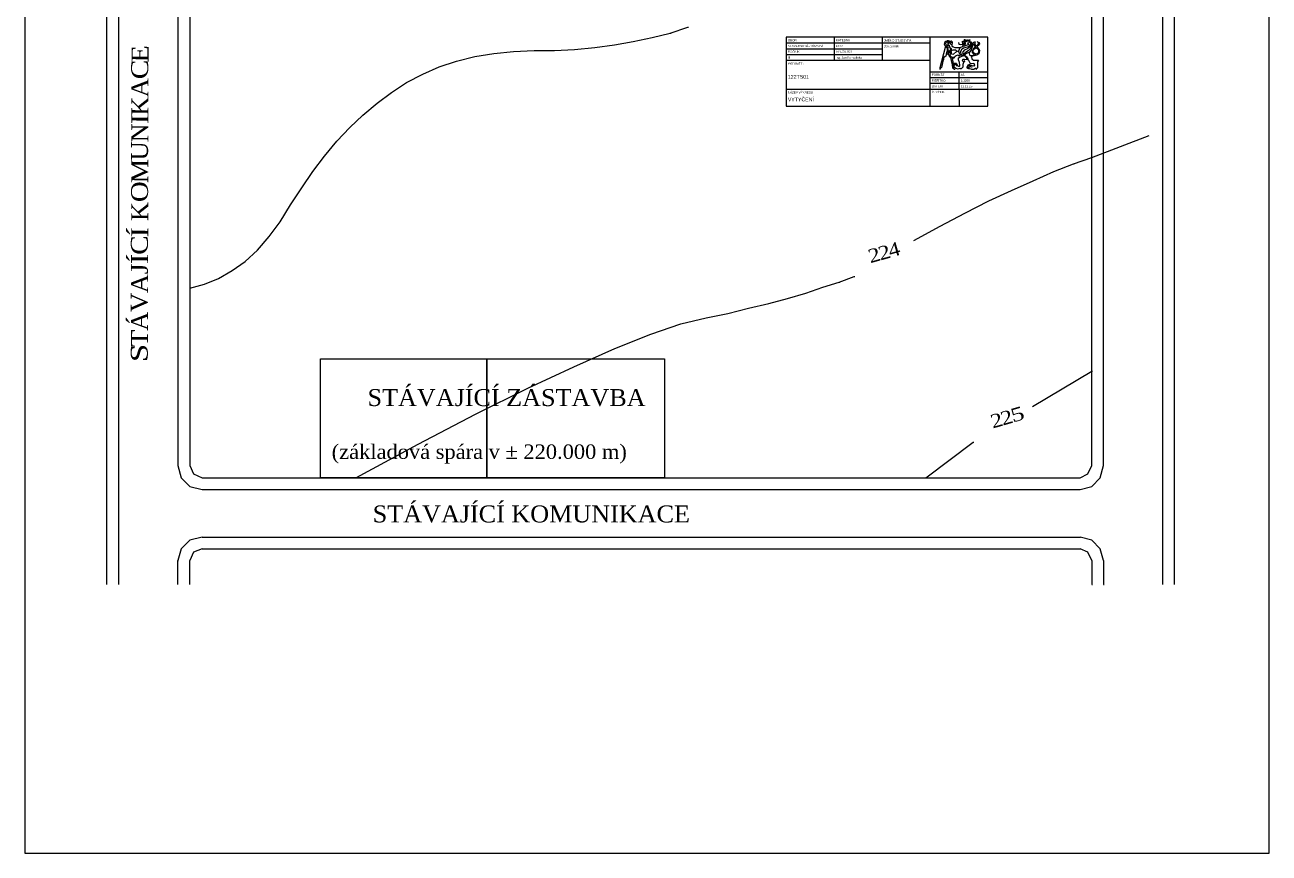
# Model space of a CAD drawing. Header units: millimetres. Extents: x -3518363 to 3223740, y -1530229 to 774657.
# Drawn here: x -1983470 to -1773470, y 48571 to 188415 of the extents above; entities that cross this region are included whole.
import ezdxf

# ---------------------------------------------------------------- set-up
doc = ezdxf.new("R2010")
doc.units = ezdxf.units.MM
doc.header["$LTSCALE"] = 15
doc.header["$MEASUREMENT"] = 0
doc.layers.get('0').update_dxf_attribs({"linetype": 'CONTINUOUS'})
doc.layers.add('RAMECEK', color=7, linetype='CONTINUOUS')
doc.styles.add('ROMAN', font='roman')
doc.styles.add('TIMESNEWROMAN', font='times.ttf')

msp = doc.modelspace()

# ---------------------------------------------------------------- linework, layer by layer
for p, q in [((-1953571.408, 101924.128), (-1805276.69, 101924.128)), ((-1953571.408, 99969.499), (-1805276.69, 99969.499))]:
    msp.add_line(p, q)
at = {"elevation": 0}
msp.add_lwpolyline([(-1983470, 345571.207), (-1983470, 48571.207), (-1773470, 48571.207), (-1773470, 345571.207)], close=True, dxfattribs=at)
for points in [[(-1969619.954, 93925.573), (-1969619.954, 196029.298), (-1969517.076, 196029.298)], [(-1967639.607, 93925.573), (-1967639.607, 196029.298), (-1967536.729, 196029.298)], [(-1957634.98, 196029.298), (-1957634.98, 114011.972), (-1957094.887, 111928.748), (-1955654.633, 110488.493), (-1953571.408, 109948.401), (-1805379.561, 109948.401), (-1803399.214, 110488.493), (-1801958.953, 111928.748), (-1801418.867, 114011.972), (-1801418.867, 196029.298), (-1801315.983, 196029.298)], [(-1955654.633, 196029.298), (-1955654.633, 114011.972), (-1955011.663, 112597.436), (-1953571.408, 111928.748), (-1805379.561, 111928.748), (-1804067.902, 112597.436), (-1803399.214, 114011.972), (-1803399.214, 196029.298), (-1803296.33, 196029.298)], [(-1791414.247, 93925.573), (-1791414.247, 196029.298), (-1791311.376, 196029.298)], [(-1789433.9, 93925.573), (-1789433.9, 196029.298), (-1789331.016, 196029.298)], [(-1955654.633, 143974.403), (-1953134.187, 144643.091), (-1950819.495, 145620.406), (-1948504.804, 146957.782), (-1946318.702, 148475.197), (-1944235.477, 150352.673), (-1942255.13, 152667.364), (-1940377.654, 155187.797), (-1938628.773, 158042.601), (-1936751.304, 160897.379), (-1934873.828, 163649.298), (-1932893.48, 166272.616), (-1930810.256, 168793.063), (-1928624.153, 171107.754), (-1926412.333, 173190.972), (-1923994.764, 175171.332), (-1921577.195, 177023.077), (-1919056.749, 178669.093), (-1916304.836, 180109.341), (-1913552.923, 181318.129), (-1910595.261, 182295.444), (-1907509.004, 183067.016), (-1904319.869, 183607.102), (-1901027.856, 183941.447), (-1897504.377, 184070.035), (-1894083.776, 184070.035), (-1890688.886, 184275.791), (-1887268.291, 184610.135), (-1883976.285, 185047.363), (-1880787.15, 185587.45), (-1877598.015, 186256.151), (-1874537.469, 187027.71), (-1874408.88, 187027.71)], [(-1874537.469, 187027.71), (-1871554.09, 188005.012), (-1871451.205, 188005.012)], [(-1806485.465, 164960.957), (-1803399.214, 166041.143), (-1793687.809, 169716.607)], [(-1833413.073, 151998.662), (-1829015.151, 154416.238), (-1824822.997, 156602.34), (-1820759.418, 158685.572), (-1816927.313, 160460.163), (-1813300.963, 162106.166), (-1809777.484, 163649.298), (-1806485.465, 164960.957), (-1806356.876, 164960.957)], [(-1927621.121, 111928.748), (-1917076.402, 117638.329), (-1907406.126, 122679.222), (-1898610.287, 127077.132), (-1890791.77, 130703.482), (-1883873.414, 133764.028), (-1877829.475, 136181.603), (-1872762.864, 137956.195), (-1868467.839, 138933.51), (-1864841.476, 139705.069), (-1861343.715, 140579.513), (-1857923.107, 141351.085), (-1854733.972, 142225.516), (-1851647.721, 143099.959), (-1848792.93, 144102.992), (-1846041.024, 144977.435), (-1845938.153, 144977.435)], [(-1846041.024, 144977.435), (-1843520.577, 145954.75), (-1843417.706, 145954.75)], [(-1933562.169, 111928.748), (-1933562.169, 132015.141), (-1875514.797, 132015.141), (-1875514.797, 111928.748), (-1905528.65, 111928.748), (-1905528.65, 132015.141), (-1905528.65, 111928.748), (-1933562.169, 111928.748), (-1933459.291, 111928.748)], [(-1813403.834, 123990.881), (-1803399.214, 129931.922), (-1803296.33, 129931.922)], [(-1831432.726, 111928.748), (-1823408.454, 117972.673), (-1823305.582, 117972.673)], [(-1953571.408, 101924.128), (-1955654.633, 101384.035), (-1957094.887, 99969.499), (-1957634.98, 97989.145), (-1957532.109, 97989.145)], [(-1801418.867, 97989.145), (-1801958.953, 99969.499), (-1803399.214, 101384.035), (-1805379.561, 101924.128), (-1805276.69, 101924.128)], [(-1953571.408, 99969.499), (-1955011.663, 99403.681), (-1955654.633, 97989.145), (-1955551.755, 97989.145)], [(-1803399.214, 97989.145), (-1804067.902, 99403.681), (-1805379.561, 99969.499), (-1805276.69, 99969.499)], [(-1957634.98, 93925.573), (-1957634.98, 97989.145), (-1957532.109, 97989.145)], [(-1955654.633, 93925.573), (-1955654.633, 97989.145), (-1955551.755, 97989.145)], [(-1803399.214, 97989.145), (-1803399.214, 93925.573), (-1803296.33, 93925.573)], [(-1801418.867, 97989.145), (-1801418.867, 93925.573), (-1801315.983, 93925.573)]]:
    msp.add_lwpolyline(points, dxfattribs=at)
at = {"layer": 'RAMECEK', "color": 0, "linetype": 'Continuous'}
for p, q in [((-1854960.774, 185365.326), (-1830653.078, 185365.326)), ((-1846858.259, 186337.573), (-1846858.259, 182448.432)), ((-1838755.593, 186296.498), (-1838755.593, 182407.357)), ((-1830653.078, 174670), (-1830653.078, 186337.573)), ((-1827760.536, 185301.935), (-1827691.608, 185321.606)), ((-1825210.771, 185341.299), (-1825220.618, 185183.909)), ((-1824866.211, 185665.916), (-1824866.211, 185449.513)), ((-1824433.052, 185370.805), (-1824314.913, 185341.299)), ((-1854960.774, 184393.078), (-1838755.593, 184393.078)), ((-1854960.774, 183420.831), (-1838755.593, 183420.831)), ((-1827809.747, 183649.317), (-1827701.455, 183688.659)), ((-1827711.301, 183875.579), (-1827632.549, 183895.25)), ((-1827248.613, 184229.703), (-1827169.85, 184229.703)), ((-1827179.697, 183019.73), (-1827238.767, 182960.717)), ((-1826195.229, 183934.592), (-1825899.902, 184042.783)), ((-1823802.991, 183078.767), (-1823694.709, 183049.237)), ((-1854960.774, 182448.432), (-1830653.078, 182448.432)), ((-1826707.151, 181229.37), (-1826726.844, 181219.534)), ((-1824836.682, 182340.989), (-1824876.058, 182321.295)), ((-1824442.899, 181327.749), (-1824541.334, 181229.37)), ((-1830653.078, 180503.787), (-1820930, 180503.787)), ((-1830653.078, 179531.388), (-1820930, 179531.388)), ((-1830653.078, 178559.141), (-1820930, 178559.141)), ((-1825791.539, 177586.743), (-1825791.539, 180503.787)), ((-1854960.774, 177586.743), (-1830653.078, 177586.743)), ((-1830653.078, 177586.743), (-1820930, 177586.743)), ((-1825791.539, 177586.743), (-1825791.539, 174670))]:
    msp.add_line(p, q, dxfattribs=at)
msp.add_lwpolyline([(-1820930, 186337.573), (-1854960.774, 186337.573), (-1854960.774, 174670), (-1820930, 174670)], close=True, dxfattribs=at)
for points in [[(-1827986.956, 184741.218), (-1828016.485, 184760.89), (-1828203.53, 184977.316), (-1828233.059, 185105.201), (-1828242.906, 185164.238), (-1828213.377, 185410.147), (-1828037.411, 185640.095), (-1827780.218, 185744.624), (-1827770.371, 185754.459), (-1827622.702, 185754.459), (-1827494.716, 185724.953), (-1827455.34, 185685.587), (-1827484.881, 185636.409), (-1827593.173, 185557.704), (-1827573.48, 185538.033), (-1827563.644, 185518.362), (-1827563.644, 185498.691), (-1827553.797, 185488.855), (-1827484.881, 185498.691), (-1827327.365, 185567.539), (-1827199.39, 185547.868), (-1827120.627, 185360.97)], [(-1827455.34, 184918.303), (-1827632.549, 184859.268), (-1827740.842, 184859.268), (-1827858.97, 184888.796), (-1828055.861, 185223.251), (-1828046.015, 185301.935), (-1828036.168, 185331.463), (-1827986.956, 185420.006), (-1827839.276, 185538.033), (-1827603.02, 185557.704)], [(-1827553.797, 185479.02), (-1827671.925, 185360.97), (-1827632.549, 185272.429), (-1827612.856, 185252.758), (-1827671.925, 185075.695), (-1827760.536, 184967.48)], [(-1827662.079, 185075.695), (-1827465.187, 184967.48), (-1827347.048, 184554.322), (-1827327.365, 184534.651), (-1827268.295, 184524.816), (-1827140.309, 184406.766), (-1827160.003, 184229.703), (-1827110.78, 184170.69), (-1826972.947, 184170.69), (-1826805.608, 184200.196), (-1826411.813, 184200.196), (-1826224.769, 184032.947), (-1826205.075, 183964.099), (-1826205.075, 183914.921), (-1826214.922, 183895.25), (-1826736.68, 183452.562), (-1826854.831, 183393.549), (-1827032.028, 183462.397), (-1827051.722, 183590.28), (-1827081.251, 183875.579), (-1827228.92, 184052.618), (-1827258.449, 184072.313)], [(-1827612.856, 185252.758), (-1827583.326, 185272.429), (-1827563.644, 185272.429), (-1827534.092, 185311.771), (-1827406.129, 185390.476), (-1827287.99, 185390.476), (-1827209.237, 185154.402), (-1827209.237, 185056.024)], [(-1827445.505, 185675.751), (-1827140.309, 185705.281), (-1827110.78, 185695.446), (-1827051.722, 185646.245), (-1827022.181, 185626.574), (-1826982.806, 185547.868), (-1826982.806, 185449.513), (-1827012.346, 184967.48), (-1827002.499, 184898.632), (-1826804.364, 184687.135), (-1826510.259, 184623.192), (-1825890.056, 184603.521), (-1825643.93, 184573.993), (-1825643.93, 184495.309), (-1825722.693, 184406.766), (-1825801.445, 184259.209), (-1825850.668, 184101.82), (-1825870.373, 184062.478), (-1825890.056, 184042.783), (-1825880.209, 184003.441), (-1825781.763, 183619.811), (-1825732.54, 183531.267), (-1825634.095, 183432.891), (-1825565.178, 183393.549), (-1825525.802, 183344.371), (-1825545.495, 183305.005), (-1825732.54, 183186.958), (-1825781.763, 183186.958), (-1825801.445, 183177.122), (-1825811.293, 183167.287), (-1825830.986, 183127.945)], [(-1825870.373, 185429.842), (-1825832.218, 185160.552), (-1825535.649, 185105.201), (-1825230.465, 185174.074), (-1825191.089, 185065.859)], [(-1824108.175, 185636.409), (-1824177.091, 185410.147), (-1824295.231, 185341.299), (-1824255.854, 185193.745), (-1824255.854, 185124.872), (-1824275.537, 185046.165), (-1824757.93, 184869.104), (-1824826.835, 184849.433), (-1824856.364, 184819.926), (-1824876.058, 184810.091), (-1825171.395, 184751.054), (-1825191.089, 184741.218), (-1825200.936, 184731.383), (-1825240.312, 184731.383), (-1825555.331, 184573.993), (-1825624.248, 184554.322)], [(-1823930.977, 185567.539), (-1823921.13, 185488.855), (-1823891.601, 185410.147), (-1823881.754, 185183.909), (-1824246.008, 184731.383), (-1825033.573, 184475.638), (-1825299.37, 184328.082), (-1825397.827, 184229.703), (-1825447.039, 184170.69), (-1825545.495, 183865.722), (-1825555.331, 183855.887), (-1825555.331, 183767.343), (-1825476.579, 183531.267), (-1825309.217, 183344.371), (-1825309.217, 183324.676), (-1825092.632, 183216.464), (-1825053.256, 183216.464), (-1825033.573, 183226.3), (-1824885.905, 183226.3), (-1824836.682, 183226.3), (-1824807.153, 183216.464), (-1824767.766, 183137.78), (-1824748.072, 183049.237), (-1824649.638, 182990.224), (-1824590.568, 182921.351), (-1824561.027, 182822.996), (-1824561.027, 182744.291), (-1824570.863, 182734.455), (-1824383.818, 182586.899), (-1824246.008, 182488.522), (-1824856.364, 182557.392), (-1825151.713, 182577.063), (-1825240.312, 182527.886), (-1825269.841, 182390.167), (-1825220.618, 182340.989), (-1825161.548, 182311.459), (-1824885.905, 182311.459), (-1824895.741, 182252.446), (-1824905.587, 182232.752), (-1825072.95, 182085.219), (-1825141.866, 181701.567), (-1825176.313, 181269.956), (-1825447.039, 180993.296), (-1825555.331, 180934.259)], [(-1825289.523, 185656.08), (-1825259.994, 185636.409), (-1825250.147, 185616.738), (-1825250.147, 185508.526), (-1825220.618, 185360.97), (-1825033.573, 185420.006), (-1824885.905, 185410.147), (-1824876.058, 185410.147), (-1824856.364, 185420.006)], [(-1825259.994, 185636.409), (-1825122.161, 185656.08), (-1824895.741, 185675.751)], [(-1823694.709, 185400.312), (-1823734.086, 184996.987), (-1823976.503, 184639.177), (-1824344.442, 184406.766), (-1824364.136, 184406.766), (-1824423.206, 184377.259), (-1824501.957, 184328.082), (-1824954.822, 184121.491), (-1825235.394, 183735.373), (-1825043.42, 183305.005), (-1825033.573, 183245.992)], [(-1824551.18, 185675.751), (-1824561.027, 185626.574), (-1824570.863, 185606.903), (-1824826.835, 185459.349), (-1824846.529, 185420.006), (-1824777.612, 185292.1), (-1824777.612, 185252.758), (-1824797.306, 185124.872), (-1825132.019, 185046.165), (-1825181.242, 185056.024), (-1825200.936, 184839.597)], [(-1825200.936, 185193.745), (-1825053.256, 185213.416), (-1824944.975, 185223.251), (-1824787.459, 185213.416)], [(-1825171.395, 184888.796), (-1824856.364, 184908.467), (-1824826.835, 184878.961)], [(-1824944.975, 185921.687), (-1824935.116, 185902.016), (-1824905.587, 185724.953), (-1824895.741, 185715.117), (-1824895.741, 185675.751), (-1824570.863, 185695.446), (-1824118.022, 185656.08), (-1824068.799, 185646.245)], [(-1824935.116, 185921.687), (-1824905.587, 185931.522), (-1824807.153, 185931.522), (-1824777.612, 185872.509), (-1824600.415, 185803.637), (-1824541.334, 185862.65), (-1824531.487, 185892.18), (-1824393.677, 185911.851), (-1824354.289, 185842.979), (-1824147.551, 185862.65), (-1824127.868, 185892.18), (-1823980.2, 185882.345), (-1824049.116, 185646.245), (-1823999.882, 185626.574), (-1823930.977, 185577.375), (-1823832.531, 185567.539), (-1823675.016, 185390.476), (-1823655.334, 185380.641), (-1823635.629, 185380.641), (-1823547.041, 185124.872), (-1823537.194, 185075.695), (-1823487.971, 185046.165), (-1823734.086, 184180.525), (-1823783.309, 184121.491), (-1823793.144, 184101.82), (-1823793.144, 184091.984), (-1824058.963, 183816.545), (-1824108.175, 183580.445), (-1824058.963, 183373.878), (-1823960.506, 183275.499), (-1823822.673, 183216.464), (-1823369.832, 183236.135), (-1823222.163, 183285.334), (-1823202.47, 183305.005), (-1823192.634, 183334.535), (-1822956.355, 183373.878)], [(-1824885.905, 183236.135), (-1824905.587, 183334.535), (-1824915.434, 183452.562), (-1824925.27, 183462.397), (-1824925.27, 183531.267), (-1824915.434, 183570.609), (-1824905.587, 183639.482), (-1824403.523, 184013.276), (-1824177.091, 184151.019), (-1823980.2, 184308.387), (-1823684.863, 184623.192), (-1823576.57, 185036.329), (-1823566.723, 185056.024), (-1823537.194, 185075.695)], [(-1823970.353, 185892.18), (-1823940.824, 185911.851), (-1823921.13, 185911.851)], [(-1822661.018, 185557.704), (-1822395.222, 185449.513), (-1822375.528, 185223.251), (-1822552.737, 184947.809), (-1822749.628, 184760.89), (-1822680.7, 184593.664), (-1822338.605, 184109.213), (-1822454.279, 183550.938), (-1822808.687, 183314.841), (-1823675.016, 183059.096), (-1823694.709, 183039.401), (-1823645.486, 182665.607), (-1823389.525, 182439.345), (-1822838.227, 182439.345), (-1822542.89, 182478.687), (-1822710.252, 182193.409), (-1822700.394, 181632.695), (-1822690.548, 181573.682), (-1822680.7, 181544.175), (-1822661.018, 181180.192), (-1822887.438, 180953.93), (-1822926.826, 180894.917), (-1822976.049, 180885.082)], [(-1822769.311, 185616.738), (-1822690.548, 185577.375), (-1822651.171, 185538.033), (-1822582.266, 185331.463), (-1822582.266, 185174.074), (-1822926.826, 184810.091), (-1823044.954, 184731.383), (-1823064.647, 184711.712), (-1823074.495, 184682.205), (-1823310.773, 184495.309), (-1823596.252, 183973.934), (-1823596.252, 183836.216), (-1823576.57, 183728.001), (-1823291.08, 183403.384), (-1823192.634, 183354.207)], [(-1823064.647, 184731.383), (-1823143.411, 184839.597), (-1823251.693, 185085.53), (-1823261.539, 185154.402), (-1823291.08, 185183.909), (-1823389.525, 185233.087), (-1823409.208, 185321.606), (-1823399.361, 185370.805), (-1823291.08, 185479.02), (-1823153.258, 185557.704), (-1823113.882, 185557.704), (-1823104.035, 185567.539), (-1823074.495, 185567.539), (-1823133.564, 185370.805), (-1823153.258, 185213.416), (-1823143.411, 185203.58), (-1823123.718, 185075.695), (-1823025.272, 184918.303), (-1822936.673, 184819.926)], [(-1828085.391, 184711.712), (-1828085.391, 184692.041), (-1827878.664, 184593.664), (-1827799.912, 184328.082), (-1827799.912, 184170.69), (-1827868.817, 183905.086), (-1827878.664, 183885.415), (-1827888.499, 183875.579), (-1827898.346, 183777.179), (-1827908.204, 183757.508), (-1827918.04, 183747.672), (-1828055.861, 183127.945), (-1828331.516, 182960.717), (-1828351.21, 182941.046), (-1828361.045, 182921.351), (-1828410.268, 182675.442), (-1828420.115, 182655.771), (-1828429.951, 182645.936), (-1828439.798, 182557.392), (-1828449.644, 182537.721), (-1828459.491, 182527.886), (-1828774.522, 181219.534), (-1828784.369, 181199.863), (-1828804.051, 181180.192), (-1828951.72, 181081.816), (-1829000.943, 181052.309), (-1829079.706, 180904.753)], [(-1828991.096, 181071.98), (-1828981.26, 181209.699), (-1828085.391, 184652.699), (-1828065.708, 184662.534)], [(-1828046.015, 184662.534), (-1827986.956, 184741.218), (-1827819.594, 184692.041), (-1827780.218, 184662.534), (-1827780.218, 184652.699), (-1827770.371, 184583.829), (-1827711.301, 184308.387), (-1827691.608, 184190.361), (-1827593.173, 183846.051), (-1827622.702, 183796.874), (-1827662.079, 183767.343), (-1827691.608, 183688.659), (-1827612.856, 183639.482), (-1827622.702, 183442.726), (-1827543.951, 183442.726), (-1827504.563, 183403.384), (-1827504.563, 183285.334), (-1827475.034, 183088.603), (-1827435.658, 183049.237), (-1827297.825, 182970.553), (-1827278.143, 182970.553), (-1827258.449, 182960.717), (-1827228.92, 182931.187), (-1827120.627, 182380.332), (-1826963.112, 181642.53), (-1826904.042, 181652.366), (-1826805.608, 181731.074), (-1826795.761, 181858.957), (-1826756.373, 181868.792), (-1826667.775, 181947.476), (-1826273.992, 181977.007), (-1826224.769, 181917.97), (-1826106.629, 181622.859), (-1826067.265, 181563.846), (-1826027.877, 181514.645), (-1826008.184, 181485.138), (-1825919.585, 181435.961), (-1825860.515, 181435.961), (-1825771.916, 181435.961), (-1825712.847, 181465.467), (-1825693.164, 181485.138), (-1825653.777, 181563.846), (-1825643.93, 181632.695), (-1825701.768, 182085.219), (-1825899.902, 182508.193), (-1825899.902, 182852.503), (-1825624.248, 183019.73), (-1825151.713, 183167.287), (-1825132.019, 183177.122), (-1825102.479, 183216.464)], [(-1827760.536, 184672.37), (-1827494.716, 184701.876), (-1827415.964, 184731.383)], [(-1827681.772, 183344.371), (-1827622.702, 183442.726)], [(-1827622.702, 183944.428), (-1827366.753, 184062.478), (-1827278.143, 184082.149)], [(-1827593.173, 183639.482), (-1827524.246, 183698.495), (-1827445.505, 183728.001), (-1827376.588, 183718.166), (-1827179.697, 183432.891)], [(-1827583.326, 183855.887), (-1827455.34, 183914.921), (-1827283.072, 183898.936), (-1827199.39, 183757.508)], [(-1827494.716, 183383.713), (-1827435.658, 183373.878), (-1827258.449, 183098.438), (-1827041.875, 183000.059), (-1826805.608, 181868.792)], [(-1827327.365, 184524.816), (-1827297.825, 184298.551), (-1827258.449, 184229.703), (-1827268.295, 184219.867), (-1827268.295, 184180.525), (-1827258.449, 184091.984)], [(-1827022.181, 182990.224), (-1826815.454, 183000.059), (-1826726.844, 182822.996), (-1826835.137, 182763.962)], [(-1826726.844, 182822.996), (-1826667.775, 182822.996), (-1826618.563, 182842.667), (-1826529.953, 183019.73), (-1826480.73, 183108.274), (-1826441.354, 183147.616), (-1826303.521, 183236.135), (-1826008.184, 183334.535), (-1825801.445, 183186.958)], [(-1825515.955, 183344.371), (-1825466.732, 183344.371), (-1825397.827, 183314.841), (-1825299.37, 183305.005)], [(-1824068.799, 183816.545), (-1824748.072, 183442.726), (-1824807.153, 183226.3)], [(-1824748.072, 183147.616), (-1824649.638, 183127.945), (-1824590.568, 183088.603), (-1824521.651, 183039.401), (-1824354.289, 182793.49), (-1824324.76, 182734.455), (-1824305.066, 182675.442), (-1824285.384, 182596.734)], [(-1822916.991, 184623.192), (-1822542.89, 184259.209), (-1822493.656, 183718.166), (-1822921.897, 183472.233), (-1823379.679, 183668.988), (-1823448.584, 184062.478), (-1822916.991, 184623.192)], [(-1826963.112, 181632.695), (-1826884.36, 181190.028), (-1826756.373, 181062.145), (-1826736.68, 181052.309), (-1826677.622, 181032.638)], [(-1826835.137, 181455.632), (-1826756.373, 181504.809)], [(-1826805.608, 181711.403), (-1826716.998, 181691.708), (-1826756.373, 181504.809), (-1826667.775, 181494.974), (-1826667.775, 181465.467), (-1826667.775, 181445.796), (-1826697.304, 181268.736), (-1826697.304, 181229.37), (-1826677.622, 181160.521), (-1826667.775, 181012.967), (-1826628.399, 180953.93), (-1826589.011, 180875.246), (-1826579.176, 180845.74)], [(-1826716.998, 181691.708), (-1826628.399, 181780.251), (-1826451.201, 181898.299), (-1826342.897, 181878.628), (-1826273.992, 181780.251)], [(-1826667.775, 181494.974), (-1826628.399, 181534.34), (-1826559.482, 181652.366), (-1826539.788, 181672.037), (-1826451.201, 181711.403), (-1826401.967, 181711.403), (-1826352.744, 181701.567), (-1826195.229, 181524.504), (-1826106.629, 181416.269)], [(-1826667.775, 181308.078), (-1826598.858, 181327.749), (-1826333.061, 181131.015), (-1826051.257, 180983.461), (-1825762.07, 181042.474), (-1825594.707, 181123.622), (-1825486.415, 181012.967), (-1825476.579, 180993.296)], [(-1824236.161, 182478.687), (-1824206.632, 182459.016), (-1824167.245, 182370.496), (-1823960.506, 182026.184), (-1823852.225, 181917.97), (-1823704.556, 181908.134), (-1823281.233, 181947.476), (-1823182.787, 181603.188), (-1823310.773, 181455.632), (-1823842.378, 181563.846), (-1824049.116, 181701.567), (-1824311.227, 181609.338), (-1824433.052, 181347.42), (-1824423.206, 181317.913), (-1824354.289, 181317.913), (-1824364.136, 181150.686), (-1824423.206, 181012.967)], [(-1824354.289, 181121.179), (-1824167.245, 181111.322), (-1824167.245, 180934.259)], [(-1824344.442, 181327.749), (-1824305.066, 181406.433), (-1824236.161, 181514.645), (-1824216.479, 181534.34), (-1824147.551, 181573.682), (-1824108.175, 181573.682), (-1824019.576, 181573.682), (-1823970.353, 181554.011), (-1823871.907, 181475.303), (-1823802.991, 181445.796)], [(-1824167.245, 181111.322), (-1824167.245, 181131.015), (-1824058.963, 181376.926), (-1824039.27, 181386.762), (-1824009.729, 181396.597), (-1823891.601, 181396.597), (-1823675.016, 181327.749), (-1823596.252, 181308.078)], [(-1824147.551, 181032.638), (-1824127.868, 181052.309), (-1823812.838, 181012.967), (-1823675.016, 180914.588), (-1823300.927, 180914.588), (-1823261.539, 180934.259), (-1823163.093, 181032.638), (-1823163.093, 181042.474), (-1823015.425, 181111.322), (-1823005.578, 181101.487), (-1822966.202, 181101.487), (-1822926.826, 181081.816), (-1822887.438, 180953.93)]]:
    msp.add_lwpolyline(points, dxfattribs=at)

# ---------------------------------------------------------------- texts
at = {"attachment_point": 7, "style": 'TIMESNEWROMAN'}
for s, insert, char_height, width, rotation in [('\\W1.09;E', (-1962599.616, 182089.898), 2863.0542, 4188.81108, 89.90041137), ('\\W1.14;C', (-1962625.203, 179235.12), 2863.0542, 4490.01155, 89.90041137), ('\\W1.04;A', (-1962625.295, 176148.778), 2863.0542, 4592.75863, 89.90041137), ('\\W1.03;K', (-1962625.295, 173088.415), 2863.0542, 4572.93372, 89.90041137), ('\\W1.19;I', (-1962625.203, 171648.023), 2863.0542, 3142.16769, 89.90041137), ('\\W1.02;N', (-1962625.203, 168587.647), 2863.0542, 4557.723, 89.90041137), ('\\W1.04;U', (-1962650.751, 165501.397), 2863.0542, 4588.46559, 89.90041137), ('\\W1.07;M', (-1962650.836, 161669.422), 2863.0542, 5402.24811, 89.90041137), ('\\W1.13;O', (-1962650.712, 158480.379), 2863.0542, 4720.52411, 89.90041137), ('\\W1.03;K', (-1962650.541, 155291.375), 2863.0542, 4572.93372, 89.90041137), ('\\W1.19;Í', (-1962650.496, 152539.285), 2863.0542, 3142.16769, 89.90041137), ('\\W1.14;C', (-1962676.298, 149581.741), 2863.0542, 4490.01155, 89.90041137), ('\\W1.16;2', (-1839072.213, 148630.275), 2289.8356, 3047.34523, 15.80019522), ('\\W1.13;4', (-1837400.44, 149119.057), 2289.8356, 3009.2889, 15.80019522), ('\\W1.19;Í', (-1962676.344, 148038.622), 2863.0542, 3142.16769, 89.90041137), ('\\W1.16;2', (-1840769.613, 148167.512), 2289.8356, 3047.34523, 15.80019522), ('\\W1.09;J', (-1962676.298, 146289.526), 2863.0542, 3226.50001, 89.90041137), ('\\W1.04;A', (-1962676.174, 143100.522), 2863.0542, 4592.75863, 89.90041137), ('\\W1.05;V', (-1962675.998, 139911.465), 2863.0542, 4599.96906, 89.90041137), ('\\W1.04;Á', (-1962701.676, 136747.918), 2863.0542, 4592.75863, 89.90041137), ('\\W1.12;T', (-1962701.637, 133995.88), 2863.0542, 4225.10236, 89.90041137), ('\\W1.28;S', (-1962701.591, 131475.172), 2863.0542, 4219.3343, 89.90041137), ('\\W1.31;5', (-1816722.839, 121240.034), 2289.8356, 3222.34108, 15.80019522), ('\\W1.16;2', (-1820117.56, 120262.641), 2289.8356, 3047.34523, 15.80019522), ('\\W1.16;2', (-1818420.213, 120751.331), 2289.8356, 3047.34523, 15.80019522)]:
    msp.add_mtext(s, dxfattribs=dict(at, insert=insert, char_height=char_height, width=width, rotation=rotation))
for s, insert, char_height, width in [('\\W1.02;STÁVAJÍCÍ\\~ZÁSTAVBA', (-1925640.767, 123991.012), 2863.1607, 47179.17747), ('\\W1.03;(základová\\~spára\\~v\\~±\\~220.000\\~m)', (-1931684.693, 114346.454), 2433.70941, 49434.83592), ('\\W1.02;STÁVAJÍCÍ\\~KOMUNIKACE', (-1924766.33, 104341.867), 2863.1607, 53670.5873)]:
    msp.add_mtext(s, dxfattribs=dict(at, insert=insert, char_height=char_height, width=width))
at = {"layer": 'RAMECEK', "color": 0, "linetype": 'Continuous', "style": 'ROMAN'}
for s, height, p in [('STAVEBNÍ INŽENÝRSTVÍ', 364.61509, (-1854691.258, 184668.021)), ('OBOR', 364.6151, (-1854691.258, 185640.268)), ('KATEDRA', 364.6151, (-1846589.044, 185640.268)), ('K122', 364.6151, (-1846588.667, 184668.021)), ('JMÉNO STUDENTA', 364.61509, (-1838486.379, 185599.193)), ('Jan Jelínek', 364.61509, (-1838486.379, 184626.945)), ('ROČNÍK', 364.6151, (-1854691.258, 183695.773)), ('III', 364.6151, (-1854691.258, 182723.375)), ('VYUČUJÍCÍ', 364.6151, (-1846589.044, 183695.773)), ('Ing. Jan Konvalinka', 364.61509, (-1846588.743, 182723.375)), ('PŘEDMĚT :', 364.6151, (-1854691.258, 181681.487)), ('122TS01', 633.8253, (-1854691.258, 179335.357)), ('FORMÁT', 364.6151, (-1830383.562, 179806.331)), ('MĚŘÍTKO', 364.6151, (-1830383.562, 178833.782)), ('A3', 364.6151, (-1825522.023, 179806.331)), ('1:1200', 364.6151, (-1825522.023, 178833.782)), ('NÁZEV VÝKRESU:', 364.61509, (-1854691.258, 176819.798)), ('Č. VÝKR.', 364.6151, (-1830383.562, 176889.136)), ('DATUM', 364.6151, (-1830383.562, 177861.534)), ('11.12.25', 364.6151, (-1825522.023, 177861.534)), ('VYTYČENÍ', 633.8253, (-1854691.258, 175510.818))]:
    msp.add_text(s, height=height, dxfattribs=at).set_placement(p)

doc.saveas('drawing.dxf')
